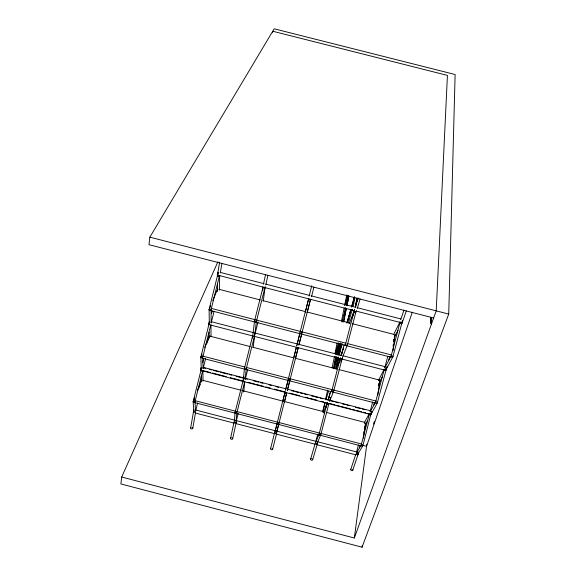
<?xml version="1.0" encoding="UTF-8"?>
<svg xmlns="http://www.w3.org/2000/svg" width="576" height="576" viewBox="0 0 576 576"><rect width="100%" height="100%" fill="white"/><g stroke="black" fill="none" stroke-linecap="round" stroke-linejoin="round"><path stroke-width="0.86" d="M357.322 454.774L362.844 445.831L362.57 444.773M369.54 413.453L361.152 445.169L361.908 446.242L362.844 445.831M274.817 432.965L274.824 432.59M217.512 289.951L217.577 283.709M219.362 290.045L219.672 275.479M285.098 391.954L285.444 393.206M342.338 357.826L347.335 344.93L347.155 344.297M217.865 261.864L121.694 477.022L120.881 483.941L362.059 547.2L448.733 314.078L455.119 74.52L274.19 28.8L149.846 237.161L148.968 244.685L433.642 317.988M345.427 344.657L354.463 309.823L349.351 323.59M308.722 298.534L308.887 299.75M217.325 274.99L263.297 287.172M218.138 272.182L217.325 274.997M329.609 401.335L333.533 391.572L333.454 390.722M340.337 359.021L340.416 357.782L331.783 390.895L332.539 391.946L333.533 391.572M327.233 402.898L327.535 404.136M431.467 324.022L430.913 322.891L431.496 319.126M431.374 321.631L431.597 318.91M431.503 320.688L431.734 318.456M431.582 320.465L431.554 319.442L430.848 319.061L430.949 317.275M430.913 322.891L431.165 318.427M430.978 323.273L431.179 318.629M431.042 323.431L431.323 318.456M431.294 321.314L431.395 319.536M316.886 443.923L320.738 434.873L320.674 434.009M327.319 402.487L319.061 434.21L319.766 435.276L320.738 434.873M354.355 310.291L354.478 311.501M234.274 422.028L235.08 412.351L243.086 380.614M236.059 421.704L236.794 413.417M369.439 413.856L369.54 414.886M371.304 412.481L362.902 445.622M371.801 411.588L371.232 413.885M193.824 411.098L193.802 411.854L193.14 401.659L201.326 368.95M358.114 452.398L357.984 453.146M384.221 369.576L384.314 370.685M263.016 287.172L254.506 320.947L252.929 334.692L244.454 368.244L243.288 379.822L243.346 379.411M370.685 414.914L377.33 402.934L386.273 369.187L386.179 368.071M386.604 367.913L385.51 370.08M201.074 369.706L201.269 371.182M201.348 369.67L201.283 368.489M209.405 322.157L209.167 325.08M201.247 368.906L200.851 357.149L209.376 322.495M243.756 391.435L244.8 381.542M246.283 368.287L245.095 379.865L247.716 369.504M200.765 369.54L200.765 370.008L200.966 369.569M252.454 338.155L252.742 335.556L252.95 336.694M393.084 346.277L393.286 344.549M393.667 341.122L393.862 339.401M393.07 350.77L394.87 334.67M254.592 335.981L253.166 347.515M254.88 334.274L256.327 322.092M362.059 547.2L362.275 545.414M262.742 290.16L262.951 288.468M377.834 395.136L379.735 380.124M378.734 384.775L378.958 383.004M263.261 301.169L265.09 287.186M121.694 477.022L354.326 538.006L366.811 444.355M363.766 433.13L364.003 431.395M364.37 428.796L364.608 427.061M363.42 438.206L365.472 423.475M254.628 335.585L254.693 335.138M200.815 369.216L200.693 370.411L201.262 368.474M371.074 413.741L371.038 414.23L371.254 413.813M244.418 368.453L245.347 369.302L246.305 368.503M193.363 401.58L194.544 397.85M200.945 357.826L201.982 354.089M209.196 310.226L210.65 305.474M190.642 428.026L193.558 411.358M219.679 262.123L217.361 275.357L217.541 274.939M235.044 412.567L236.16 413.388L236.758 412.164M192.78 428.155L195.574 412.38M220.255 272.945L221.969 263.254M201.218 381.895L201.557 379.98L197.417 390.542M208.987 338.069L209.354 336.002L204.66 347.508M217.296 291.197L217.692 288.958L212.76 300.521M355.313 306.806L356.897 298.166M355.594 306.36L357.048 298.411M357.242 298.397L356.119 304.567L358.085 297.857M272.455 32.76L272.736 31.234L447.422 75.391L436.212 310.853L354.326 538.006M353.362 305.784L354.845 297.842M218.038 272.88L217.642 274.615M200.743 369.612L201.29 367.488M336.103 369.158L338.479 356.99M338.818 355.248L341.302 344.297M340.848 345.866L341.258 343.951M336.809 367.906L338.659 358.373M339.336 354.902L341.352 344.506M340.114 343.692L337.291 354.542M340.351 343.166L339.833 345.794L340.092 344.894M340.531 343.202L337.342 354.766M336.146 357.012L334.944 363.046L336.622 357.25M336.658 354.42L338.89 343.217M336.139 357.71L335.621 360.31L336.578 357.019M336.83 354.24L338.897 343.829M343.483 322.056L346.104 308.815M346.802 305.28L348.725 295.574M343.793 321.53L346.399 308.318M346.925 305.676L348.84 295.985M333.338 368.633L335.772 356.429M336.046 354.866L338.45 342.842L335.254 353.966M343.937 315.331L345.47 307.656M345.982 305.1L347.947 295.38M322.934 411.962L324.871 402.358M325.404 399.737L327.636 390.19M332.064 367.934L334.512 356.53M334.966 353.549L337.097 343.001M341.546 320.918L344.153 307.973M344.729 305.129L346.795 294.876M230.594 438.235L233.935 422.582M263.455 284.278L265.514 274.651M371.016 413.798L370.908 414.612L371.304 413.906M371.671 412.337L371.873 411.624M232.661 438.775L236.038 423.13M265.824 284.882L267.898 275.27M200.815 369.238L201.276 367.33M201.355 368.071L200.995 369.648M202.889 370.584L203.026 381.067M201.478 381.031L201.895 379.973M193.154 401.875L194.234 402.473L194.904 401.27M209.405 337.277L209.326 336.355M200.851 357.149L201.989 357.962L202.673 356.796M274.889 432.216L285.17 391.543M282.744 401.566L284.969 392.378M285.473 390.348L296.352 347.314L293.659 358.402M217.49 289.764L217.807 289.26M193.81 411.012L193.32 412.546L193.795 410.04M386.582 367.877L385.754 370.339L386.057 368.734M209.218 309.823L210.305 310.234L211.082 309.312M305.345 312.228L308.606 298.886L300.017 332.489M357.394 454.428L357.487 454.061M371.801 411.948L371.354 413.518M217.642 274.975L209.11 309.427L209.326 324.209M217.742 274.586L218.03 273.694M211.054 309.715L219.521 275.537L219.125 276.307M211.601 313.524L212.242 310.954M217.116 291.283L217.541 289.57M276.581 432.655L286.704 392.861L284.443 402.005M211.298 322.546L214.063 311.422M202.716 357.415L210.931 324.281M202.788 362.441L203.861 358.128M208.577 339.12L209.218 336.535M194.94 401.897L202.608 371.016M203.249 368.078L205.61 358.582M195.718 410.681L197.626 403.02M287.23 390.802L298.174 347.782L295.423 358.855M298.829 345.19L310.486 299.405M307.174 312.703L310.5 299.376M357.754 454.198L357.991 452.772M265.133 286.798L256.399 321.437L256.306 320.818M243.562 378.547L244.001 376.819M254.815 334.721L258.055 321.883M246.269 368.712L254.412 336.456M236.83 412.805L244.62 381.931M236.441 420.386L238.162 413.575M270.569 448.661L274.709 432.288M309.139 296.05L311.767 285.638M272.642 449.201L276.811 432.835M311.508 296.654L313.934 287.122M297.23 343.865L299.866 333.598M285.696 389.484L288.497 379.058M275.105 431.359L277.07 423.698M299.059 344.34L301.694 334.073M287.453 389.938L289.886 380.441M276.797 431.806L278.762 424.145M315.958 441.094L317.729 434.282M320.81 434.664L328.853 403.805M329.652 400.896L330.552 397.447M333.605 391.37L342.245 358.258M347.328 344.938L356.141 311.177M356.206 453.398L358.459 444.888M357.905 453.838L358.351 452.138M359.482 447.883L360.158 445.327M364.435 429.163L366.005 422.993M370.159 411.415L372.672 401.918M373.752 404.964L374.436 402.379M378.778 385.978L380.153 380.801L379.793 380.009M377.33 402.934L376.366 403.322L375.559 402.25L384.329 369.144M384.84 367.445L387.785 356.328M386.446 368.77L387.13 366.199M388.714 360.223L389.621 356.803M393.696 341.417L395.201 335.023M391.025 356.443L399.967 322.474M357.898 453.514L357.314 455.234M371.47 413.114L371.707 412.33M402.487 320.573L401.688 322.841M386.273 369.187L392.918 356.717M391.018 356.227L391.363 355.723M394.279 335.959L395.28 335.434M344.678 305.381L347.472 295.531M375.559 402.25L375.905 401.731M342.022 322.034L345.953 308.261M346.867 305.158L348.113 300.701M379.397 381.384L380.153 380.801M361.152 445.169L361.49 444.636M340.2 344.902L340.668 343.282M346.86 323.035L350.842 309.312M351.583 306.734L354.319 297.295M333.886 368.222L337.14 356.998M337.889 354.406L340.891 344.045M347.119 322.56L350.856 309.679M351.605 307.109L354.586 296.806M333.864 368.698L337.104 357.523M337.853 354.946L341.093 343.764M347.17 322.812L350.899 309.953M351.893 306.526L354.629 297.101M364.363 423.194L365.27 423.814L366.005 423.202M322.466 411.941L325.231 402.444M325.987 399.852L328.493 391.226M335.023 368.784L338.292 357.566M339.041 354.974L342.31 343.757M348.336 323.042L352.354 309.233M310.615 459.108L315.115 443.736M325.98 406.958L327.247 402.646M328.01 400.054L330.286 392.278M338.22 365.177L340.229 358.308M340.985 355.73L344.254 344.578M352.044 317.966L354.312 310.241M326.023 407.29L327.283 402.977M328.046 400.392L330.322 392.623M339.163 362.434L340.178 358.978M341.186 355.529L342.958 349.488M353.066 314.986L354.586 309.809M326.722 405.36L327.478 402.775M328.997 397.613L329.753 395.028M339.336 362.318L340.099 359.734M341.359 355.435L342.367 351.986M342.871 350.266L343.627 347.681M353.218 314.971L354.478 310.666M355.486 307.224L356.242 304.639M357.25 301.198L358.013 298.62M371.462 412.236L371.218 413.021L371.455 412.258M312.689 459.648L317.218 444.283M357.271 308.448L360.058 299.002M235.901 422.453L236.009 422.086M209.03 323.791L208.721 324.533L209.354 321.415M386.179 368.316L386.309 367.92M350.712 469.562L355.795 454.334M400.738 319.651L403.927 310.104M352.728 470.304L358.193 454.039M401.306 323.302A1.231 0.72 19 0 0 402.199 322.999L406.26 310.896M373.5 424.094L374.371 421.553M412.322 312.156L366.552 446.306L362.254 445.183M319.061 434.21L319.435 433.685M323.496 412.157L327.139 402.919M331.783 390.895L331.985 390.521M431.086 317.333L430.848 319.061M345.434 344.448L345.816 343.951M355.241 313.301L355.882 311.609M340.826 361.915L342.086 358.675L341.366 359.568M193.572 401.414L194.522 398.974M198.67 388.404L200.261 384.336M206.64 343.829L208.318 339.718M315.655 442.433L318.816 434.765M401.126 324.094L402.106 322.099L392.918 356.717L392.522 355.889M386.165 369.619L385.502 370.706M209.225 323.374L209.383 322.992M202.723 370.562L202.147 371.412M264.996 287.258L264.571 288.022M254.326 336.398L254.506 336.017M235.08 412.351L235.332 411.977M244.454 368.244L244.908 367.754M393.905 333.972L399.982 321.955M296.906 345.636L296.712 346.01L299.93 332.683C299.628 334.152 302.522 333.965 301.694 332.546M395.23 335.628L397.987 330.235M256.399 321.43L255.19 321.955L254.47 321.149M254.506 320.947L254.966 320.472M384.782 367.877L391.075 356.018M384.098 369.49L378.389 380.549M380.095 380.995L382.622 376.301M193.198 401.443L193.903 400.867M370.094 411.89L375.192 402.804M369.288 413.798L364.363 422.561L364.831 422.186M328.932 403.337L328.248 404.158M365.947 423.403L367.25 421.128M200.902 356.94L201.391 356.465M401.918 322.553L401.112 323.525M356.357 453.038L360.77 445.687M209.275 309.046L209.218 309.823M392.861 356.911L391.874 357.278L391.025 356.436M323.561 411.962L324.05 411.588M298.066 347.717L297.576 348.242M347.263 345.125L346.234 345.485L345.427 344.657M277.258 422.892C276.012 424.44 279.526 424.901 278.683 423.079M349.423 323.402L349.934 323.057M286.387 393.026L285.898 393.322M316.058 441.85L316.548 441.583M356.789 452.462L357.293 452.196M243.518 391.788L243.115 391.982M378.713 379.858L379.368 379.793M336.355 368.892L336.787 368.791M324.634 413.165L323.971 413.078M149.846 237.161L448.733 314.078M220.73 272.52L264.132 283.709M265.867 284.155L309.276 295.344M311.011 295.783L355.284 307.195M357.012 307.642L400.939 318.96M265.032 287.611L354.355 310.637M356.083 311.09L400.824 322.61M219.427 289.404L260.251 299.945M262.858 300.607L305.41 311.594M307.152 312.034L349.704 323.021M352.31 323.698L394.006 334.447M211.334 308.398L345.521 343.08M347.256 343.534L391.702 355.01M210.938 310.673L390.96 357.199M211.205 321.689L341.15 355.306M342.878 355.759L384.962 366.638M210.751 325.087L341.093 358.819M341.95 359.05L384.12 369.95M210.226 336.226L250.207 346.579M252.821 347.256L293.674 357.84M295.416 358.286L336.269 368.87M338.875 369.547L378.864 379.901M202.183 355.961L244.807 367.013M246.55 367.466L376.178 401.09M202.68 358.279L375.494 403.114M203.213 367.344L285.602 388.728M287.338 389.182L328.961 399.989M329.825 400.212L371.052 410.911M203.141 367.74L205.747 368.417M209.21 369.317L211.81 369.994M213.545 370.44L218.75 371.794M220.478 372.247L227.419 374.047M229.154 374.494L231.754 375.17M236.088 376.294L243.022 378.094M244.757 378.547L247.356 379.224M253.426 380.794L258.624 382.147M260.359 382.601L262.958 383.27M269.028 384.847L271.627 385.524M275.969 386.647L278.568 387.324M291.571 390.701L294.17 391.378M295.906 391.824L298.505 392.501M300.24 392.947L302.839 393.624M304.574 394.078L307.174 394.754M311.508 395.878L318.442 397.678M320.177 398.124L322.776 398.801M330.566 400.824L334.001 401.717M335.714 402.163L338.292 402.833M342.583 403.942L345.161 404.611M346.882 405.058L349.452 405.727M355.464 407.29L360.619 408.629M362.333 409.068L364.91 409.738M203.364 370.685L210.586 372.557M212.328 373.003L226.253 376.625M230.22 377.662L243.662 381.146M248.018 382.277L254.981 384.084M256.723 384.53L263.686 386.345M265.745 386.885L270.648 388.152M274.414 389.138L284.573 391.766M290.009 393.185L299.534 395.662M305.467 397.188L308.203 397.908M309.816 398.318L316.865 400.162M321.134 401.256L323.798 401.962M329.818 403.517L334.994 404.87M336.708 405.302L339.293 405.972M340.999 406.426L350.446 408.881M352.159 409.327L354.802 410.004M356.45 410.436L361.598 411.775M363.312 412.222L365.89 412.891M367.603 413.338L370.181 414.007M200.693 370.411L327.146 403.25M328.018 403.474L369.194 414.166M203.292 380.434L241.481 390.355M243.216 390.809L323.935 411.782M326.534 412.459L364.723 422.381M195.322 400.745L361.706 444.053M194.119 402.458L234.986 413.093M236.729 413.546L361.073 445.918M195.746 410.026L316.757 441.547M317.621 441.77L357.242 452.095M195.271 413.006L234.338 423.18M236.074 423.634L274.277 433.584M276.012 434.038L315.079 444.218M316.807 444.665L355.716 454.802M194.918 409.846L195.444 410.436M210.607 336.118L211.003 336.593M243.367 390.535L243.792 391.234M377.021 401.89L377.388 402.725M295.157 358.092L295.445 358.654M219.168 289.318L219.413 289.858M284.191 401.227L284.465 401.803M289.786 379.397L289.267 380.606L288.101 379.994M243.238 382.082L243.029 381.031M217.692 275.069L217.93 276.307M203.09 380.282L203.177 380.678M217.706 275.537L217.786 275.954M194.976 401.472L195.545 411.149M203.062 368.122L203.076 368.532L202.788 358.078M211.118 322.517L211.133 322.956L211.104 310.406M201.24 376.258L201.391 380.642M209.138 332.273L209.174 336.73M210.989 325.562L211.018 336.794M401.962 322.214A1.231 0.72 19 0 1 402.199 322.999M400.694 323.143A1.231 0.72 19 0 1 400.082 321.883M265.219 287.122A1.224 0.72 11.9 0 1 264.154 287.942M263.542 287.791A1.224 0.72 11.9 0 1 262.901 286.898M356.508 310.831A1.224 0.727 16.7 0 1 355.81 311.494M354.622 311.191A1.224 0.727 16.7 0 1 354.218 310.241M310.846 299.254A1.224 0.727 14.3 0 1 309.478 299.657M308.909 299.405A1.224 0.727 14.3 0 1 308.484 298.649M219.787 275.594A1.224 0.72 9.6 0 1 218.599 276.199M217.987 276.048A1.224 0.72 9.6 0 1 217.512 275.004M352.714 469.678A1.08 0.792 22 0 1 352.253 470.642A1.08 0.792 22 0 1 350.885 470.138A1.08 0.792 22 0 1 351.101 469.08M357.962 453.398A1.102 0.785 21.5 0 1 357.804 454.514A1.102 0.785 21.5 0 1 356.306 454.126M312.494 459.014A1.073 0.799 18.4 0 1 312.408 460.051A1.073 0.799 18.4 0 1 311.069 459.972A1.073 0.799 18.4 0 1 310.687 458.914M310.831 458.748A1.073 0.799 18.4 0 1 311.27 458.561M317.477 443.218A1.094 0.792 18.1 0 1 317.254 443.779M317.052 443.902A1.094 0.792 18.1 0 1 315.36 442.879M272.304 448.402A1.073 0.799 14.6 0 1 272.34 449.597A1.073 0.799 14.6 0 1 270.785 449.352A1.073 0.799 14.6 0 1 271.022 448.193M276.725 433.022A1.087 0.792 14.5 0 1 275.062 433.087M274.874 432.907A1.087 0.792 14.5 0 1 274.954 431.942M232.358 437.983A1.073 0.799 10.8 0 1 232.265 439.2A1.073 0.799 10.8 0 1 230.681 438.782A1.073 0.799 10.8 0 1 231.322 437.71M236.203 421.848A1.087 0.792 10.9 0 1 236.124 422.446M235.958 422.604A1.087 0.792 10.9 0 1 234.137 422.129M192.643 427.752A1.073 0.792 7.1 0 1 192.319 428.782A1.073 0.792 7.1 0 1 190.886 428.551A1.073 0.792 7.1 0 1 190.958 427.486M195.581 411.883A1.094 0.785 7.5 0 1 195.185 412.15M194.918 412.214A1.094 0.785 7.5 0 1 193.882 410.825"/></g></svg>
